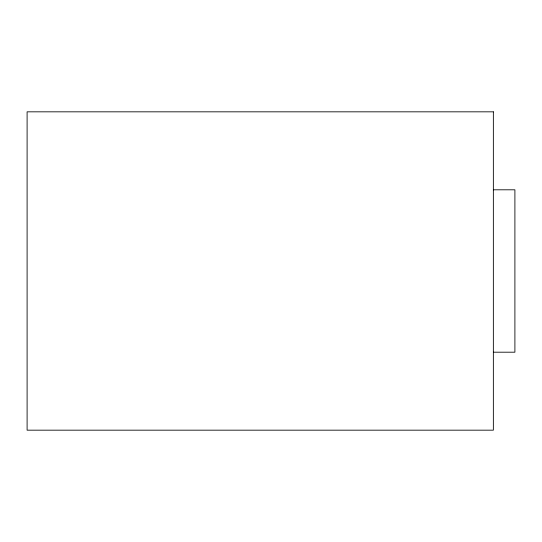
<?xml version="1.0" encoding="UTF-8"?>
<svg xmlns="http://www.w3.org/2000/svg" width="542" height="542" viewBox="0 0 542 542"><rect width="100%" height="100%" fill="white"/><g stroke="black" fill="none" stroke-linecap="round" stroke-linejoin="round"><path stroke-width="0.81" d="M493.356 189.802L514.9 189.802L514.9 352.198L493.356 352.198M493.356 111.828L27.1 111.828L27.1 430.172L493.356 430.172L493.356 111.828"/></g></svg>
